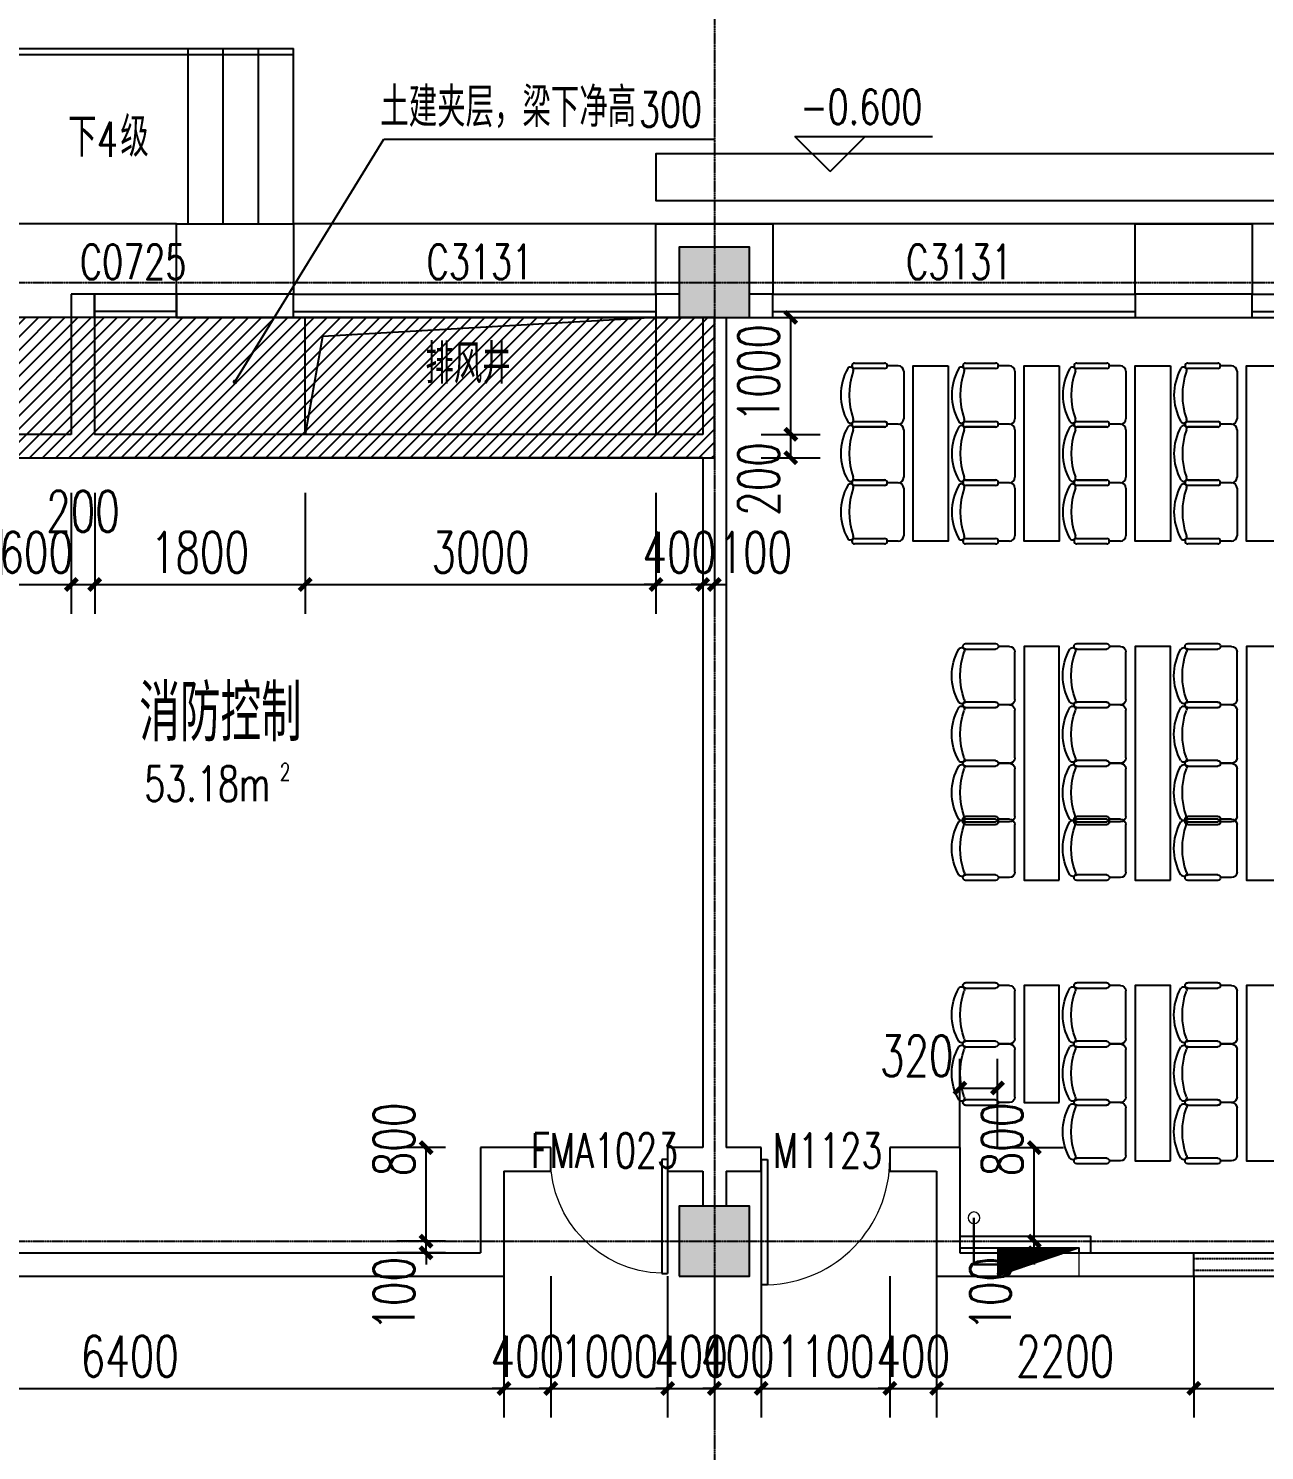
# Model space of a CAD drawing. Header units: millimetres. Extents: x 0 to 118900, y 0 to 84100.
# Drawn here: x 56031 to 66603, y 65599 to 77762 of the extents above; entities that cross this region are included whole.
import ezdxf

# ---------------------------------------------------------------- set-up
doc = ezdxf.new("R2010")
doc.units = ezdxf.units.MM
for name, pattern in [('DASH', [0.35, 0.25, -0.1]), ('DASHED2', [0.375, 0.25, -0.125]), ('DOTE', [2.42, 2, -0.2, 0.02, -0.2])]:
    doc.linetypes.add(name, pattern=pattern)
for name, color, linetype in [('COLUMN', 2, 'Continuous'), ('DIM_ELEV', 3, 'Continuous'), ('DIM_LEAD', 3, 'Continuous'), ('DIM_SYMB', 3, 'Continuous'), ('DOOR', 4, 'Continuous'), ('DOTE', 1, 'DOTE'), ('EVTR', 6, 'Continuous'), ('FACADE OUTER SKIN', 6, 'Continuous'), ('FUR', 36, 'Continuous'), ('PUB_DIM', 3, 'Continuous'), ('PUB_HATCH', 8, 'Continuous'), ('PUB_TEXT', 7, 'Continuous'), ('SEE', 5, 'Continuous'), ('SPACE', 7, 'Continuous'), ('STAIR', 201, 'Continuous'), ('STRUCTURE-BEAM', 143, 'Continuous'), ('WALL', 2, 'Continuous'), ('WINDOW', 4, 'Continuous'), ('WINDOW_TEXT', 7, 'Continuous'), ('排水', 7, 'Continuous')]:
    doc.layers.add(name, color=color, linetype=linetype)
for name, color, linetype, lineweight in [('S-XIAO', 30, 'Continuous', 15), ('S-XP', 1, 'Continuous', 30), ('S-XP-lg', 30, 'Continuous', 15)]:
    doc.layers.add(name, color=color, linetype=linetype, lineweight=lineweight)
doc.styles.add('_TCH_DIM', font='SIMPLEX', dxfattribs={"bigfont": 'GBCBIG'})
doc.styles.add('_TCH_SPACE', font='SIMPLEX', dxfattribs={"height": 5, "bigfont": 'GBCBIG'})
doc.styles.add('_TCH_WINDOW', font='SIMPLEX', dxfattribs={"height": 3.5, "bigfont": 'GBCBIG'})
doc.styles.add('DIM_FONT', font='SIMPLEX', dxfattribs={"width": 0.7, "bigfont": 'GBCBIG'})
doc.styles.add('仿宋单线', font='tjromans.shx', dxfattribs={"width": 0.65, "bigfont": 'tjhztxt.shx'})
doc.dimstyles.new('_TCH_ARCH&&100', dxfattribs={"dimtxt": 350, "dimasz": 100, "dimexe": 250, "dimexo": 300, "dimgap": 100, "dimtad": 1, "dimdec": 0, "dimzin": 0, "dimdsep": 46, "dimtxsty": 'DIM_FONT', "dimblk": 'ARCHTICK', "dimcen": 0.09, "dimclrt": 7, "dimazin": 2, "dimtfac": 1, "dimtdec": 0, "dimtix": 1, "dimtmove": 2, "dimatfit": 3, "dimldrblk": 'ARCHTICK', "dimfxl": 1, "dimtolj": 1, "dimtzin": 0, "dimarcsym": 0})

# ---------------------------------------------------------------- blocks, each defined once
blk = doc.blocks.new('WD-HIGH')
at = {"layer": 'WINDOW'}
for p, q in [((1050564, 1525426), (1050564, 1525626)), ((1054164, 1525426), (1054164, 1525626))]:
    blk.add_line(p, q, dxfattribs=at)
at = {"layer": 'WINDOW', "linetype": 'DASH', "extrusion": (0, 0, -1)}
for p, q in [((1054164, 1525576), (1050564, 1525576)), ((1054164, 1525476), (1050564, 1525476))]:
    blk.add_line(p, q, dxfattribs=at)
at = {"layer": 'WINDOW_TEXT', "style": '仿宋单线', "width": 0.65}
blk.add_text('GC3610', height=300, dxfattribs=at).set_placement((1051788, 1525799))
blk = doc.blocks.new('XHS')
at = {"layer": 'S-XIAO', "linetype": 'Continuous'}
h = blk.add_hatch(dxfattribs=at)
h.set_pattern_fill('ANSI31', color=256, scale=10, style=0)
h.set_pattern_definition([(45.00000133, (30729.9762, 392116.5537), (-0.883883497, 0.883883456), [])])
h.paths.add_polyline_path([(-900, -160), (-200, -160), (-200, -400)])
blk.add_lwpolyline([(-900, -160), (-200, -160), (-200, -400), (-900, -400)], close=True, dxfattribs=at)
at = {"layer": 'S-XP'}
for p, q in [((0, 100), (0, -300)), ((0, -300), (-200, -300))]:
    blk.add_line(p, q, dxfattribs=at)
at = {"layer": 'S-XP-lg'}
blk.add_circle((0, 100), 50, dxfattribs=at)
blk = doc.blocks.new('AXIS-NET-07')
at = {"layer": 'DOTE'}
for p, q in [((768944, 1612362.8), (768944, 1540152.8)), ((716444, 1609852.8), (796044, 1609852.8)), ((716444, 1601652.8), (796044, 1601652.8))]:
    blk.add_line(p, q, dxfattribs=at)
blk = doc.blocks.new('A$C2A1F14C1')
for p, q in [((39, 209), (117, 209)), ((137, 228), (351, 228)), ((0, -170), (0, 170)), ((351, 189), (137, 189)), ((137, -189), (351, -189)), ((39, -209), (117, -209)), ((351, -228), (137, -228))]:
    blk.add_line(p, q)
for centre, radius, start, end in [((39, 170), 39, 90, 180), ((137, 209), 19.5, 90, 270), ((351, 209), 19.5, 270, 90), ((381, 178), 21.9, 31.8908, 201.2393), ((-116, 0), 506, 340.4246, 19.5754), ((68, 0), 382, 330.2912, 29.7088), ((39, -170), 39, 180, 270), ((137, -209), 19.5, 90, 270), ((351, -209), 19.5, 270, 90), ((381, -178), 21.9, 158.7607, 328.1092)]:
    blk.add_arc(centre, radius, start, end)
blk = doc.blocks.new('80 SEATS')
at = {"layer": 'FUR'}
for points in [[(1068065, 1663756), (1068065, 1662256), (1067765, 1662256), (1067765, 1663756), (1068065, 1663756)], [(1069015, 1663756), (1069015, 1662256), (1068715, 1662256), (1068715, 1663756), (1069015, 1663756)], [(1069965, 1663756), (1069965, 1662256), (1069665, 1662256), (1069665, 1663756), (1069965, 1663756)], [(1070915, 1663756), (1070915, 1662256), (1070615, 1662256), (1070615, 1663756), (1070915, 1663756)], [(1071865, 1663756), (1071865, 1662256), (1071565, 1662256), (1071565, 1663756), (1071865, 1663756)], [(1072815, 1663756), (1072815, 1662256), (1072515, 1662256), (1072515, 1663756), (1072815, 1663756)], [(1073765, 1663756), (1073765, 1662256), (1073465, 1662256), (1073465, 1663756), (1073765, 1663756)], [(1074715, 1663756), (1074715, 1662256), (1074415, 1662256), (1074415, 1663756), (1074715, 1663756)], [(1075665, 1663756), (1075665, 1662256), (1075365, 1662256), (1075365, 1663756), (1075665, 1663756)], [(1069015, 1659356), (1069015, 1661356), (1068715, 1661356), (1068715, 1659356), (1069015, 1659356)], [(1069965, 1659356), (1069965, 1661356), (1069665, 1661356), (1069665, 1659356), (1069965, 1659356)], [(1070915, 1659356), (1070915, 1661356), (1070615, 1661356), (1070615, 1659356), (1070915, 1659356)], [(1071865, 1659356), (1071865, 1661356), (1071565, 1661356), (1071565, 1659356), (1071865, 1659356)], [(1072815, 1659356), (1072815, 1661356), (1072515, 1661356), (1072515, 1659356), (1072815, 1659356)], [(1073765, 1659356), (1073765, 1661356), (1073465, 1661356), (1073465, 1659356), (1073765, 1659356)], [(1074715, 1659356), (1074715, 1661356), (1074415, 1661356), (1074415, 1659356), (1074715, 1659356)], [(1075665, 1659356), (1075665, 1661356), (1075365, 1661356), (1075365, 1659356), (1075665, 1659356)], [(1077565, 1659332), (1077565, 1661379), (1076965, 1661379), (1076965, 1659332), (1077565, 1659332)], [(1069015, 1657456), (1069015, 1658456), (1068715, 1658456), (1068715, 1657456), (1069015, 1657456)], [(1069965, 1656956), (1069965, 1658456), (1069665, 1658456), (1069665, 1656956), (1069965, 1656956)], [(1070915, 1656956), (1070915, 1658456), (1070615, 1658456), (1070615, 1656956), (1070915, 1656956)], [(1071865, 1656956), (1071865, 1658456), (1071565, 1658456), (1071565, 1656956), (1071865, 1656956)], [(1072815, 1656956), (1072815, 1658456), (1072515, 1658456), (1072515, 1656956), (1072815, 1656956)], [(1073765, 1656956), (1073765, 1658456), (1073465, 1658456), (1073465, 1656956), (1073765, 1656956)], [(1074715, 1656956), (1074715, 1658456), (1074415, 1658456), (1074415, 1656956), (1074715, 1656956)], [(1075665, 1656956), (1075665, 1658456), (1075365, 1658456), (1075365, 1656956), (1075665, 1656956)]]:
    blk.add_lwpolyline(points, dxfattribs=at)
for points in [[(1077465, 1662794), (1078465, 1662794), (1078465, 1657917), (1077465, 1657917), (1076965, 1658417), (1076965, 1662294)], [(1078365, 1658356), (1078365, 1662356), (1078465, 1662356), (1078465, 1658356)]]:
    blk.add_lwpolyline(points, close=True, dxfattribs=at)
at = {"layer": 'SEE', "linetype": 'DASH'}
for p, q in [((1078465, 1658356), (1075117, 1664156)), ((1078465, 1662356), (1074976, 1656256))]:
    blk.add_line(p, q, dxfattribs=at)
at = {"layer": 'SEE'}
blk.add_lwpolyline([(1074765, 1658856), (1074765, 1658706), (1074365, 1658706), (1074365, 1659006), (1074765, 1659006), (1074765, 1658856), (1078365, 1659871), (1078365, 1657840)], close=True, dxfattribs=at)
at = {"layer": 'FUR', "extrusion": (0, 0, -1), "xscale": -1.198432564735413, "yscale": 1.198432445181377, "zscale": -1.198432564735413, "rotation": 180}
for p in [(-1067685, 1663506), (-1068635, 1663506), (-1069585, 1663506), (-1070535, 1663506), (-1071485, 1663506), (-1072435, 1663506), (-1073385, 1663506), (-1074335, 1663506), (-1075285, 1663506), (-1067685, 1663006), (-1068635, 1663006), (-1069585, 1663006), (-1070535, 1663006), (-1071485, 1663006), (-1072435, 1663006), (-1073385, 1663006), (-1074335, 1663006), (-1075285, 1663006), (-1067685, 1662506), (-1068635, 1662506), (-1069585, 1662506), (-1070535, 1662506), (-1071485, 1662506), (-1072435, 1662506), (-1073385, 1662506), (-1074335, 1662506), (-1075285, 1662506)]:
    blk.add_blockref('A$C2A1F14C1', p, dxfattribs=at)
at = {"layer": 'FUR', "xscale": -1.198432564735413, "yscale": 1.198432445181377, "zscale": 1.198432564735413}
for p in [(1068635, 1661106), (1069585, 1661106), (1070535, 1661106), (1071485, 1661106), (1072435, 1661106), (1073385, 1661106), (1074335, 1661106), (1075285, 1661106), (1068635, 1660606), (1069585, 1660606), (1070535, 1660606), (1071485, 1660606), (1072435, 1660606), (1073385, 1660606), (1074335, 1660606), (1075285, 1660606), (1068635, 1660106), (1069585, 1660106), (1070535, 1660106), (1071485, 1660106), (1072435, 1660106), (1073385, 1660106), (1074335, 1660106), (1075285, 1660106), (1068635, 1659629), (1069585, 1659629), (1070535, 1659629), (1071485, 1659629), (1072435, 1659629), (1073385, 1659629), (1074335, 1659629), (1075285, 1659629), (1068635, 1658206), (1069585, 1658206), (1070535, 1658206), (1071485, 1658206), (1072435, 1658206), (1073385, 1658206), (1074335, 1658206), (1075285, 1658206), (1068635, 1657706), (1069585, 1657706), (1070535, 1657706), (1071485, 1657706), (1072435, 1657706), (1073385, 1657706), (1074335, 1657706), (1075285, 1657706), (1069585, 1657206), (1070535, 1657206), (1071485, 1657206), (1072435, 1657206), (1073385, 1657206), (1074335, 1657206), (1075285, 1657206)]:
    blk.add_blockref('A$C2A1F14C1', p, dxfattribs=at)
blk = doc.blocks.new('$WINLIB2D$00000004')
at = {"color": 0}
for points in [[(-0.5, 0.5), (-0.5, -0.5)], [(-0.5, 0.5), (0.5, 0.5)], [(0.5, -0.5), (0.5, 0.5)], [(-0.5, 0.2406), (0.5, 0.2406)], [(-0.5, -0.5), (0.5, -0.5)]]:
    blk.add_lwpolyline(points, dxfattribs=at)
blk = doc.blocks.new('_FZH')
blk.add_lwpolyline([(-0.5, -0.5), (0.5, -0.5), (0.5, 0.5), (-0.5, 0.5)], close=True)
at = {"layer": 'PUB_HATCH'}
blk.add_solid([(-0.5, -0.5), (0.5, -0.5), (-0.5, 0.5), (0.5, 0.5)], dxfattribs=at)
blk = doc.blocks.new('$DorLib2D$00000001')
for p, q in [((0.45, 0.975), (0.5, 0.975)), ((0.45, 0), (0.45, 0.975)), ((0.5, 0), (0.5, 0.975)), ((0.5, 0), (0.45, 0))]:
    blk.add_line(p, q)
at = {"lineweight": 13}
blk.add_arc((0.475, 0), 0.975, 91.4693, 180, dxfattribs=at)
blk = doc.blocks.new('_ArchTick')
at = {"color": 0, "linetype": 'ByBlock', "const_width": 0.4}
blk.add_lwpolyline([(-0.5, -0.5), (0.5, 0.5)], dxfattribs=at)
blk = doc.blocks.new('*D520')
at = {"layer": 'Defpoints', "color": 0, "transparency": 16777216}
for p in [(64318, 68700), (63998, 67890), (64318, 67890)]:
    blk.add_point(p, dxfattribs=at)
at = {"layer": 'PUB_DIM', "color": 0, "lineweight": -2, "transparency": 16777216}
for p, q in [((63998, 68190), (63998, 68950)), ((64318, 68190), (64318, 68950)), ((63998, 68700), (64318, 68700))]:
    blk.add_line(p, q, dxfattribs=at)
at = {"layer": 'PUB_DIM', "color": 0, "lineweight": -2, "transparency": 16777216, "xscale": 100, "yscale": 100, "zscale": 100, "rotation": 180}
blk.add_blockref('_ArchTick', (63998, 68700), dxfattribs=at)
at = {"layer": 'PUB_DIM', "color": 0, "lineweight": -2, "transparency": 16777216, "xscale": 100, "yscale": 100, "zscale": 100}
blk.add_blockref('_ArchTick', (64318, 68700), dxfattribs=at)
at = {"layer": 'PUB_DIM', "color": 7, "transparency": 16777216, "insert": (63628, 68975), "char_height": 350, "attachment_point": 5, "style": 'DIM_FONT'}
blk.add_mtext('\\A1;320', dxfattribs=at)
blk = doc.blocks.new('*D528')
at = {"layer": 'Defpoints', "color": 0, "transparency": 16777216}
for p in [(61998, 74290), (62551, 74290), (61998, 74090)]:
    blk.add_point(p, dxfattribs=at)
at = {"layer": 'PUB_DIM', "color": 0, "lineweight": -2, "transparency": 16777216}
for p, q in [((62298, 74290), (62801, 74290)), ((62551, 74090), (62551, 74290)), ((62298, 74090), (62801, 74090))]:
    blk.add_line(p, q, dxfattribs=at)
at = {"layer": 'PUB_DIM', "color": 0, "lineweight": -2, "transparency": 16777216, "xscale": 100, "yscale": 100, "zscale": 100}
for p, rotation in [((62551, 74290), 90), ((62551, 74090), 270)]:
    blk.add_blockref('_ArchTick', p, dxfattribs=dict(at, rotation=rotation))
at = {"layer": 'PUB_DIM', "color": 7, "transparency": 16777216, "insert": (62276, 73908), "char_height": 350, "attachment_point": 5, "rotation": 90, "style": 'DIM_FONT'}
blk.add_mtext('\\A1;200', dxfattribs=at)
blk = doc.blocks.new('*D529')
at = {"layer": 'Defpoints', "color": 0, "transparency": 16777216}
for p in [(61998, 75290), (62551, 75290), (61998, 74290)]:
    blk.add_point(p, dxfattribs=at)
at = {"layer": 'PUB_DIM', "color": 0, "lineweight": -2, "transparency": 16777216}
for p, q in [((62298, 75290), (62801, 75290)), ((62551, 74290), (62551, 75290)), ((62298, 74290), (62801, 74290))]:
    blk.add_line(p, q, dxfattribs=at)
at = {"layer": 'PUB_DIM', "color": 0, "lineweight": -2, "transparency": 16777216, "xscale": 100, "yscale": 100, "zscale": 100}
for p, rotation in [((62551, 75290), 90), ((62551, 74290), 270)]:
    blk.add_blockref('_ArchTick', p, dxfattribs=dict(at, rotation=rotation))
at = {"layer": 'PUB_DIM', "color": 7, "transparency": 16777216, "insert": (62276, 74813), "char_height": 350, "attachment_point": 5, "rotation": 90, "style": 'DIM_FONT'}
blk.add_mtext('\\A1;1000', dxfattribs=at)
blk = doc.blocks.new('*D533')
at = {"layer": 'Defpoints', "color": 0, "transparency": 16777216}
for p in [(55798, 74090), (56398, 74090), (56398, 73006)]:
    blk.add_point(p, dxfattribs=at)
at = {"layer": 'PUB_DIM', "color": 0, "lineweight": -2, "transparency": 16777216}
for p, q in [((55798, 73790), (55798, 72756)), ((56398, 73790), (56398, 72756)), ((55798, 73006), (55698, 73006)), ((55798, 73006), (56398, 73006)), ((56398, 73006), (56498, 73006))]:
    blk.add_line(p, q, dxfattribs=at)
at = {"layer": 'PUB_DIM', "color": 0, "lineweight": -2, "transparency": 16777216, "xscale": 100, "yscale": 100, "zscale": 100}
blk.add_blockref('_ArchTick', (55798, 73006), dxfattribs=at)
at = {"layer": 'PUB_DIM', "color": 0, "lineweight": -2, "transparency": 16777216, "xscale": 100, "yscale": 100, "zscale": 100, "rotation": 180}
blk.add_blockref('_ArchTick', (56398, 73006), dxfattribs=at)
at = {"layer": 'PUB_DIM', "color": 7, "transparency": 16777216, "insert": (56098, 73281), "char_height": 350, "attachment_point": 5, "style": 'DIM_FONT'}
blk.add_mtext('\\A1;600', dxfattribs=at)
blk = doc.blocks.new('*D534')
at = {"layer": 'Defpoints', "color": 0, "transparency": 16777216}
for p in [(56398, 74090), (56598, 74090), (56598, 73006)]:
    blk.add_point(p, dxfattribs=at)
at = {"layer": 'PUB_DIM', "color": 0, "lineweight": -2, "transparency": 16777216}
for p, q in [((56398, 73790), (56398, 72756)), ((56598, 73790), (56598, 72756)), ((56398, 73006), (56598, 73006))]:
    blk.add_line(p, q, dxfattribs=at)
at = {"layer": 'PUB_DIM', "color": 0, "lineweight": -2, "transparency": 16777216, "xscale": 100, "yscale": 100, "zscale": 100, "rotation": 180}
blk.add_blockref('_ArchTick', (56398, 73006), dxfattribs=at)
at = {"layer": 'PUB_DIM', "color": 0, "lineweight": -2, "transparency": 16777216, "xscale": 100, "yscale": 100, "zscale": 100}
blk.add_blockref('_ArchTick', (56598, 73006), dxfattribs=at)
at = {"layer": 'PUB_DIM', "color": 7, "transparency": 16777216, "insert": (56498, 73631), "char_height": 350, "attachment_point": 5, "style": 'DIM_FONT'}
blk.add_mtext('\\A1;200', dxfattribs=at)
blk = doc.blocks.new('*D535')
at = {"layer": 'Defpoints', "color": 0, "transparency": 16777216}
for p in [(56598, 74090), (58398, 74090), (58398, 73006)]:
    blk.add_point(p, dxfattribs=at)
at = {"layer": 'PUB_DIM', "color": 0, "lineweight": -2, "transparency": 16777216}
for p, q in [((56598, 73790), (56598, 72756)), ((58398, 73790), (58398, 72756)), ((56598, 73006), (58398, 73006))]:
    blk.add_line(p, q, dxfattribs=at)
at = {"layer": 'PUB_DIM', "color": 0, "lineweight": -2, "transparency": 16777216, "xscale": 100, "yscale": 100, "zscale": 100, "rotation": 180}
blk.add_blockref('_ArchTick', (56598, 73006), dxfattribs=at)
at = {"layer": 'PUB_DIM', "color": 0, "lineweight": -2, "transparency": 16777216, "xscale": 100, "yscale": 100, "zscale": 100}
blk.add_blockref('_ArchTick', (58398, 73006), dxfattribs=at)
at = {"layer": 'PUB_DIM', "color": 7, "transparency": 16777216, "insert": (57498, 73281), "char_height": 350, "attachment_point": 5, "style": 'DIM_FONT'}
blk.add_mtext('\\A1;1800', dxfattribs=at)
blk = doc.blocks.new('*D536')
at = {"layer": 'Defpoints', "color": 0, "transparency": 16777216}
for p in [(58398, 74090), (61398, 74090), (61398, 73006)]:
    blk.add_point(p, dxfattribs=at)
at = {"layer": 'PUB_DIM', "color": 0, "lineweight": -2, "transparency": 16777216}
for p, q in [((58398, 73790), (58398, 72756)), ((61398, 73790), (61398, 72756)), ((58398, 73006), (61398, 73006))]:
    blk.add_line(p, q, dxfattribs=at)
at = {"layer": 'PUB_DIM', "color": 0, "lineweight": -2, "transparency": 16777216, "xscale": 100, "yscale": 100, "zscale": 100, "rotation": 180}
blk.add_blockref('_ArchTick', (58398, 73006), dxfattribs=at)
at = {"layer": 'PUB_DIM', "color": 0, "lineweight": -2, "transparency": 16777216, "xscale": 100, "yscale": 100, "zscale": 100}
blk.add_blockref('_ArchTick', (61398, 73006), dxfattribs=at)
at = {"layer": 'PUB_DIM', "color": 7, "transparency": 16777216, "insert": (59898, 73281), "char_height": 350, "attachment_point": 5, "style": 'DIM_FONT'}
blk.add_mtext('\\A1;3000', dxfattribs=at)
blk = doc.blocks.new('*D537')
at = {"layer": 'Defpoints', "color": 0, "transparency": 16777216}
for p in [(61398, 74090), (61798, 74090), (61798, 73006)]:
    blk.add_point(p, dxfattribs=at)
at = {"layer": 'PUB_DIM', "color": 0, "lineweight": -2, "transparency": 16777216}
for p, q in [((61398, 73790), (61398, 72756)), ((61798, 73790), (61798, 72756)), ((61398, 73006), (61298, 73006)), ((61398, 73006), (61798, 73006)), ((61798, 73006), (61898, 73006))]:
    blk.add_line(p, q, dxfattribs=at)
at = {"layer": 'PUB_DIM', "color": 0, "lineweight": -2, "transparency": 16777216, "xscale": 100, "yscale": 100, "zscale": 100}
blk.add_blockref('_ArchTick', (61398, 73006), dxfattribs=at)
at = {"layer": 'PUB_DIM', "color": 0, "lineweight": -2, "transparency": 16777216, "xscale": 100, "yscale": 100, "zscale": 100, "rotation": 180}
blk.add_blockref('_ArchTick', (61798, 73006), dxfattribs=at)
at = {"layer": 'PUB_DIM', "color": 7, "transparency": 16777216, "insert": (61598, 73281), "char_height": 350, "attachment_point": 5, "style": 'DIM_FONT'}
blk.add_mtext('\\A1;400', dxfattribs=at)
blk = doc.blocks.new('*D538')
at = {"layer": 'Defpoints', "color": 0, "transparency": 16777216}
for p in [(61798, 74090), (61898, 74090), (61898, 73006)]:
    blk.add_point(p, dxfattribs=at)
at = {"layer": 'PUB_DIM', "color": 0, "lineweight": -2, "transparency": 16777216}
for p, q in [((61798, 73790), (61798, 72756)), ((61898, 73790), (61898, 72756)), ((61798, 73006), (61698, 73006)), ((61798, 73006), (61898, 73006)), ((61898, 73006), (61998, 73006))]:
    blk.add_line(p, q, dxfattribs=at)
at = {"layer": 'PUB_DIM', "color": 0, "lineweight": -2, "transparency": 16777216, "xscale": 100, "yscale": 100, "zscale": 100}
blk.add_blockref('_ArchTick', (61798, 73006), dxfattribs=at)
at = {"layer": 'PUB_DIM', "color": 0, "lineweight": -2, "transparency": 16777216, "xscale": 100, "yscale": 100, "zscale": 100, "rotation": 180}
blk.add_blockref('_ArchTick', (61898, 73006), dxfattribs=at)
at = {"layer": 'PUB_DIM', "color": 7, "transparency": 16777216, "insert": (62248, 73281), "char_height": 350, "attachment_point": 5, "style": 'DIM_FONT'}
blk.add_mtext('\\A1;100', dxfattribs=at)
blk = doc.blocks.new('*D145')
at = {"layer": 'Defpoints', "color": 0, "transparency": 16777216}
for p in [(59432, 68190), (59898, 68190), (59898, 67390)]:
    blk.add_point(p, dxfattribs=at)
at = {"layer": 'PUB_DIM', "color": 0, "lineweight": -2, "transparency": 16777216}
for p, q in [((59598, 68190), (59182, 68190)), ((59432, 67390), (59432, 68190)), ((59598, 67390), (59182, 67390))]:
    blk.add_line(p, q, dxfattribs=at)
at = {"layer": 'PUB_DIM', "color": 0, "lineweight": -2, "transparency": 16777216, "xscale": 100, "yscale": 100, "zscale": 100}
for p, rotation in [((59432, 68190), 90), ((59432, 67390), 270)]:
    blk.add_blockref('_ArchTick', p, dxfattribs=dict(at, rotation=rotation))
at = {"layer": 'PUB_DIM', "color": 7, "transparency": 16777216, "insert": (59157, 68260), "char_height": 350, "attachment_point": 5, "rotation": 90, "style": 'DIM_FONT'}
blk.add_mtext('\\A1;800', dxfattribs=at)
blk = doc.blocks.new('*D146')
at = {"layer": 'Defpoints', "color": 0, "transparency": 16777216}
for p in [(59432, 67390), (59898, 67390), (59898, 67290)]:
    blk.add_point(p, dxfattribs=at)
at = {"layer": 'PUB_DIM', "color": 0, "lineweight": -2, "transparency": 16777216}
for p, q in [((59598, 67390), (59182, 67390)), ((59432, 67390), (59432, 67490)), ((59432, 67290), (59432, 67390)), ((59598, 67290), (59182, 67290)), ((59432, 67290), (59432, 67190))]:
    blk.add_line(p, q, dxfattribs=at)
at = {"layer": 'PUB_DIM', "color": 0, "lineweight": -2, "transparency": 16777216, "xscale": 100, "yscale": 100, "zscale": 100}
for p, rotation in [((59432, 67390), 270), ((59432, 67290), 90)]:
    blk.add_blockref('_ArchTick', p, dxfattribs=dict(at, rotation=rotation))
at = {"layer": 'PUB_DIM', "color": 7, "transparency": 16777216, "insert": (59157, 66940), "char_height": 350, "attachment_point": 5, "rotation": 90, "style": 'DIM_FONT'}
blk.add_mtext('\\A1;100', dxfattribs=at)
blk = doc.blocks.new('*D147')
at = {"layer": 'Defpoints', "color": 0, "transparency": 16777216}
for p in [(63998, 68190), (64634, 68190), (63998, 67390)]:
    blk.add_point(p, dxfattribs=at)
at = {"layer": 'PUB_DIM', "color": 0, "lineweight": -2, "transparency": 16777216}
for p, q in [((64298, 68190), (64884, 68190)), ((64634, 67390), (64634, 68190)), ((64298, 67390), (64884, 67390))]:
    blk.add_line(p, q, dxfattribs=at)
at = {"layer": 'PUB_DIM', "color": 0, "lineweight": -2, "transparency": 16777216, "xscale": 100, "yscale": 100, "zscale": 100}
for p, rotation in [((64634, 68190), 90), ((64634, 67390), 270)]:
    blk.add_blockref('_ArchTick', p, dxfattribs=dict(at, rotation=rotation))
at = {"layer": 'PUB_DIM', "color": 7, "transparency": 16777216, "insert": (64359, 68260), "char_height": 350, "attachment_point": 5, "rotation": 90, "style": 'DIM_FONT'}
blk.add_mtext('\\A1;800', dxfattribs=at)
blk = doc.blocks.new('*D148')
at = {"layer": 'Defpoints', "color": 0, "transparency": 16777216}
for p in [(63998, 67390), (64634, 67390), (63998, 67290)]:
    blk.add_point(p, dxfattribs=at)
at = {"layer": 'PUB_DIM', "color": 0, "lineweight": -2, "transparency": 16777216}
for p, q in [((64298, 67390), (64884, 67390)), ((64634, 67390), (64634, 67490)), ((64634, 67290), (64634, 67390)), ((64298, 67290), (64884, 67290)), ((64634, 67290), (64634, 67190))]:
    blk.add_line(p, q, dxfattribs=at)
at = {"layer": 'PUB_DIM', "color": 0, "lineweight": -2, "transparency": 16777216, "xscale": 100, "yscale": 100, "zscale": 100}
for p, rotation in [((64634, 67390), 270), ((64634, 67290), 90)]:
    blk.add_blockref('_ArchTick', p, dxfattribs=dict(at, rotation=rotation))
at = {"layer": 'PUB_DIM', "color": 7, "transparency": 16777216, "insert": (64259, 66940), "char_height": 350, "attachment_point": 5, "rotation": 90, "style": 'DIM_FONT'}
blk.add_mtext('\\A1;100', dxfattribs=at)
blk = doc.blocks.new('*D667')
at = {"layer": 'Defpoints', "color": 0, "transparency": 16777216}
for p in [(53698, 67390), (60098, 67390), (60098, 66131)]:
    blk.add_point(p, dxfattribs=at)
at = {"layer": 'PUB_DIM', "color": 0, "lineweight": -2, "transparency": 16777216}
for p, q in [((53698, 67090), (53698, 65881)), ((60098, 67090), (60098, 65881)), ((53698, 66131), (60098, 66131))]:
    blk.add_line(p, q, dxfattribs=at)
at = {"layer": 'PUB_DIM', "color": 0, "lineweight": -2, "transparency": 16777216, "xscale": 100, "yscale": 100, "zscale": 100, "rotation": 180}
blk.add_blockref('_ArchTick', (53698, 66131), dxfattribs=at)
at = {"layer": 'PUB_DIM', "color": 0, "lineweight": -2, "transparency": 16777216, "xscale": 100, "yscale": 100, "zscale": 100}
blk.add_blockref('_ArchTick', (60098, 66131), dxfattribs=at)
at = {"layer": 'PUB_DIM', "color": 7, "transparency": 16777216, "insert": (56898, 66406), "char_height": 350, "attachment_point": 5, "style": 'DIM_FONT'}
blk.add_mtext('\\A1;6400', dxfattribs=at)
blk = doc.blocks.new('*D668')
at = {"layer": 'Defpoints', "color": 0, "transparency": 16777216}
for p in [(60098, 67390), (60498, 67390), (60498, 66131)]:
    blk.add_point(p, dxfattribs=at)
at = {"layer": 'PUB_DIM', "color": 0, "lineweight": -2, "transparency": 16777216}
for p, q in [((60098, 67090), (60098, 65881)), ((60498, 67090), (60498, 65881)), ((60098, 66131), (59998, 66131)), ((60098, 66131), (60498, 66131)), ((60498, 66131), (60598, 66131))]:
    blk.add_line(p, q, dxfattribs=at)
at = {"layer": 'PUB_DIM', "color": 0, "lineweight": -2, "transparency": 16777216, "xscale": 100, "yscale": 100, "zscale": 100}
blk.add_blockref('_ArchTick', (60098, 66131), dxfattribs=at)
at = {"layer": 'PUB_DIM', "color": 0, "lineweight": -2, "transparency": 16777216, "xscale": 100, "yscale": 100, "zscale": 100, "rotation": 180}
blk.add_blockref('_ArchTick', (60498, 66131), dxfattribs=at)
at = {"layer": 'PUB_DIM', "color": 7, "transparency": 16777216, "insert": (60298, 66406), "char_height": 350, "attachment_point": 5, "style": 'DIM_FONT'}
blk.add_mtext('\\A1;400', dxfattribs=at)
blk = doc.blocks.new('*D669')
at = {"layer": 'Defpoints', "color": 0, "transparency": 16777216}
for p in [(60498, 67390), (61498, 67390), (61498, 66131)]:
    blk.add_point(p, dxfattribs=at)
at = {"layer": 'PUB_DIM', "color": 0, "lineweight": -2, "transparency": 16777216}
for p, q in [((60498, 67090), (60498, 65881)), ((61498, 67090), (61498, 65881)), ((60498, 66131), (60398, 66131)), ((60498, 66131), (61498, 66131)), ((61498, 66131), (61598, 66131))]:
    blk.add_line(p, q, dxfattribs=at)
at = {"layer": 'PUB_DIM', "color": 0, "lineweight": -2, "transparency": 16777216, "xscale": 100, "yscale": 100, "zscale": 100}
blk.add_blockref('_ArchTick', (60498, 66131), dxfattribs=at)
at = {"layer": 'PUB_DIM', "color": 0, "lineweight": -2, "transparency": 16777216, "xscale": 100, "yscale": 100, "zscale": 100, "rotation": 180}
blk.add_blockref('_ArchTick', (61498, 66131), dxfattribs=at)
at = {"layer": 'PUB_DIM', "color": 7, "transparency": 16777216, "insert": (60998, 66406), "char_height": 350, "attachment_point": 5, "style": 'DIM_FONT'}
blk.add_mtext('\\A1;1000', dxfattribs=at)
blk = doc.blocks.new('*D670')
at = {"layer": 'Defpoints', "color": 0, "transparency": 16777216}
for p in [(61498, 67390), (61898, 67390), (61898, 66131)]:
    blk.add_point(p, dxfattribs=at)
at = {"layer": 'PUB_DIM', "color": 0, "lineweight": -2, "transparency": 16777216}
for p, q in [((61498, 67090), (61498, 65881)), ((61898, 67090), (61898, 65881)), ((61498, 66131), (61398, 66131)), ((61498, 66131), (61898, 66131)), ((61898, 66131), (61998, 66131))]:
    blk.add_line(p, q, dxfattribs=at)
at = {"layer": 'PUB_DIM', "color": 0, "lineweight": -2, "transparency": 16777216, "xscale": 100, "yscale": 100, "zscale": 100}
blk.add_blockref('_ArchTick', (61498, 66131), dxfattribs=at)
at = {"layer": 'PUB_DIM', "color": 0, "lineweight": -2, "transparency": 16777216, "xscale": 100, "yscale": 100, "zscale": 100, "rotation": 180}
blk.add_blockref('_ArchTick', (61898, 66131), dxfattribs=at)
at = {"layer": 'PUB_DIM', "color": 7, "transparency": 16777216, "insert": (61698, 66406), "char_height": 350, "attachment_point": 5, "style": 'DIM_FONT'}
blk.add_mtext('\\A1;400', dxfattribs=at)
blk = doc.blocks.new('*D671')
at = {"layer": 'Defpoints', "color": 0, "transparency": 16777216}
for p in [(61898, 67390), (62298, 67390), (62298, 66131)]:
    blk.add_point(p, dxfattribs=at)
at = {"layer": 'PUB_DIM', "color": 0, "lineweight": -2, "transparency": 16777216}
for p, q in [((61898, 67090), (61898, 65881)), ((62298, 67090), (62298, 65881)), ((61898, 66131), (61798, 66131)), ((61898, 66131), (62298, 66131)), ((62298, 66131), (62398, 66131))]:
    blk.add_line(p, q, dxfattribs=at)
at = {"layer": 'PUB_DIM', "color": 0, "lineweight": -2, "transparency": 16777216, "xscale": 100, "yscale": 100, "zscale": 100}
blk.add_blockref('_ArchTick', (61898, 66131), dxfattribs=at)
at = {"layer": 'PUB_DIM', "color": 0, "lineweight": -2, "transparency": 16777216, "xscale": 100, "yscale": 100, "zscale": 100, "rotation": 180}
blk.add_blockref('_ArchTick', (62298, 66131), dxfattribs=at)
at = {"layer": 'PUB_DIM', "color": 7, "transparency": 16777216, "insert": (62098, 66406), "char_height": 350, "attachment_point": 5, "style": 'DIM_FONT'}
blk.add_mtext('\\A1;400', dxfattribs=at)
blk = doc.blocks.new('*D672')
at = {"layer": 'Defpoints', "color": 0, "transparency": 16777216}
for p in [(62298, 67390), (63398, 67390), (63398, 66131)]:
    blk.add_point(p, dxfattribs=at)
at = {"layer": 'PUB_DIM', "color": 0, "lineweight": -2, "transparency": 16777216}
for p, q in [((62298, 67090), (62298, 65881)), ((63398, 67090), (63398, 65881)), ((62298, 66131), (63398, 66131))]:
    blk.add_line(p, q, dxfattribs=at)
at = {"layer": 'PUB_DIM', "color": 0, "lineweight": -2, "transparency": 16777216, "xscale": 100, "yscale": 100, "zscale": 100, "rotation": 180}
blk.add_blockref('_ArchTick', (62298, 66131), dxfattribs=at)
at = {"layer": 'PUB_DIM', "color": 0, "lineweight": -2, "transparency": 16777216, "xscale": 100, "yscale": 100, "zscale": 100}
blk.add_blockref('_ArchTick', (63398, 66131), dxfattribs=at)
at = {"layer": 'PUB_DIM', "color": 7, "transparency": 16777216, "insert": (62848, 66406), "char_height": 350, "attachment_point": 5, "style": 'DIM_FONT'}
blk.add_mtext('\\A1;1100', dxfattribs=at)
blk = doc.blocks.new('*D673')
at = {"layer": 'Defpoints', "color": 0, "transparency": 16777216}
for p in [(63398, 67390), (63798, 67390), (63798, 66131)]:
    blk.add_point(p, dxfattribs=at)
at = {"layer": 'PUB_DIM', "color": 0, "lineweight": -2, "transparency": 16777216}
for p, q in [((63398, 67090), (63398, 65881)), ((63798, 67090), (63798, 65881)), ((63398, 66131), (63298, 66131)), ((63398, 66131), (63798, 66131)), ((63798, 66131), (63898, 66131))]:
    blk.add_line(p, q, dxfattribs=at)
at = {"layer": 'PUB_DIM', "color": 0, "lineweight": -2, "transparency": 16777216, "xscale": 100, "yscale": 100, "zscale": 100}
blk.add_blockref('_ArchTick', (63398, 66131), dxfattribs=at)
at = {"layer": 'PUB_DIM', "color": 0, "lineweight": -2, "transparency": 16777216, "xscale": 100, "yscale": 100, "zscale": 100, "rotation": 180}
blk.add_blockref('_ArchTick', (63798, 66131), dxfattribs=at)
at = {"layer": 'PUB_DIM', "color": 7, "transparency": 16777216, "insert": (63598, 66406), "char_height": 350, "attachment_point": 5, "style": 'DIM_FONT'}
blk.add_mtext('\\A1;400', dxfattribs=at)
blk = doc.blocks.new('*D674')
at = {"layer": 'Defpoints', "color": 0, "transparency": 16777216}
for p in [(63798, 67390), (65998, 67390), (65998, 66131)]:
    blk.add_point(p, dxfattribs=at)
at = {"layer": 'PUB_DIM', "color": 0, "lineweight": -2, "transparency": 16777216}
for p, q in [((63798, 67090), (63798, 65881)), ((65998, 67090), (65998, 65881)), ((63798, 66131), (65998, 66131))]:
    blk.add_line(p, q, dxfattribs=at)
at = {"layer": 'PUB_DIM', "color": 0, "lineweight": -2, "transparency": 16777216, "xscale": 100, "yscale": 100, "zscale": 100, "rotation": 180}
blk.add_blockref('_ArchTick', (63798, 66131), dxfattribs=at)
at = {"layer": 'PUB_DIM', "color": 0, "lineweight": -2, "transparency": 16777216, "xscale": 100, "yscale": 100, "zscale": 100}
blk.add_blockref('_ArchTick', (65998, 66131), dxfattribs=at)
at = {"layer": 'PUB_DIM', "color": 7, "transparency": 16777216, "insert": (64898, 66406), "char_height": 350, "attachment_point": 5, "style": 'DIM_FONT'}
blk.add_mtext('\\A1;2200', dxfattribs=at)
blk = doc.blocks.new('*D675')
at = {"layer": 'Defpoints', "color": 0, "transparency": 16777216}
for p in [(65998, 67390), (69598, 67390), (69598, 66131)]:
    blk.add_point(p, dxfattribs=at)
at = {"layer": 'PUB_DIM', "color": 0, "lineweight": -2, "transparency": 16777216}
for p, q in [((65998, 67090), (65998, 65881)), ((69598, 67090), (69598, 65881)), ((65998, 66131), (69598, 66131))]:
    blk.add_line(p, q, dxfattribs=at)
at = {"layer": 'PUB_DIM', "color": 0, "lineweight": -2, "transparency": 16777216, "xscale": 100, "yscale": 100, "zscale": 100, "rotation": 180}
blk.add_blockref('_ArchTick', (65998, 66131), dxfattribs=at)
at = {"layer": 'PUB_DIM', "color": 0, "lineweight": -2, "transparency": 16777216, "xscale": 100, "yscale": 100, "zscale": 100}
blk.add_blockref('_ArchTick', (69598, 66131), dxfattribs=at)
at = {"layer": 'PUB_DIM', "color": 7, "transparency": 16777216, "insert": (67798, 66406), "char_height": 350, "attachment_point": 5, "style": 'DIM_FONT'}
blk.add_mtext('\\A1;3600', dxfattribs=at)

msp = doc.modelspace()

# ---------------------------------------------------------------- hatches: boundary and pattern name
at = {"layer": 'STRUCTURE-BEAM', "ltscale": 20}
h = msp.add_hatch(dxfattribs=at)
h.set_pattern_fill('ANSI31', color=256, scale=50, style=0)
h.set_pattern_definition([(45, (-707046.45, -1534262.94), (-56.1266008, 56.1266008), [])])
h.paths.add_polyline_path([(61897.6, 75289.9), (53697.6, 75289.9), (53697.6, 74089.9), (61897.6, 74089.9)])

# ---------------------------------------------------------------- linework, layer by layer
at = {"layer": 'DIM_ELEV'}
for p, q in [((62886.6, 76537.8), (62586.6, 76837.8)), ((62586.6, 76837.8), (63761.8, 76837.8)), ((62886.6, 76537.8), (63186.6, 76837.8))]:
    msp.add_line(p, q, dxfattribs=at)
at = {"layer": 'DIM_LEAD'}
for p, q in [((57797.6, 74739.2), (59070.9, 76814.3)), ((59070.9, 76814.3), (61897.6, 76814.3))]:
    msp.add_line(p, q, dxfattribs=at)
at = {"layer": 'DIM_LEAD', "const_width": 20}
msp.add_lwpolyline([(57792.3, 74730.7, 1), (57802.8, 74747.7, 1)], format="xyb", close=True, dxfattribs=at)
at = {"layer": 'DIM_SYMB'}
msp.add_lwpolyline([(57103.2, 76839.9, 0, 0, 0), (57997.6, 76839.9, 80, 0, 0), (58297.6, 76839.9, 0, 0, 0)], format="xyseb", dxfattribs=at)
at = {"layer": 'EVTR', "ltscale": 20}
msp.add_lwpolyline([(58397.6, 75289.9), (61397.6, 75289.9), (61397.6, 74289.9), (58397.6, 74289.9)], close=True, dxfattribs=at)
msp.add_lwpolyline([(61397.6, 75289.9), (58545.1, 75127.9), (58397.6, 74289.9)], dxfattribs=at)
at = {"layer": 'FACADE OUTER SKIN', "ltscale": 20}
for points in [[(57297.6, 75489.9), (57297.6, 76089.9), (58297.6, 76089.9), (58297.6, 75489.9)], [(61397.6, 75489.9), (61397.6, 76089.9), (62397.6, 76089.9), (62397.6, 75489.9)], [(65497.6, 75489.9), (65497.6, 76089.9), (66497.6, 76089.9), (66497.6, 75489.9)]]:
    msp.add_lwpolyline(points, dxfattribs=at)
at = {"layer": 'SEE', "ltscale": 20}
msp.add_lwpolyline([(77797.6, 76089.9), (58297.6, 76089.9)], dxfattribs=at)
at = {"layer": 'STAIR'}
for points in [[(53197.6, 76089.9), (53197.6, 77589.9), (58297.6, 77589.9)], [(53247.6, 76089.9), (53247.6, 77539.9), (58297.6, 77539.9)], [(57397.6, 76089.9), (57397.6, 77589.9)], [(57697.6, 76089.9), (57697.6, 77589.9)], [(57997.6, 76089.9), (57997.6, 77589.9)], [(58297.6, 76089.9), (58297.6, 77589.9)]]:
    msp.add_lwpolyline(points, dxfattribs=at)
at = {"layer": 'STAIR', "linetype": 'DASHED2'}
msp.add_lwpolyline([(57297.6, 76089.9), (54197.6, 76089.9)], dxfattribs=at)
at = {"layer": 'STRUCTURE-BEAM', "ltscale": 20}
msp.add_lwpolyline([(61897.6, 75289.9), (53697.6, 75289.9), (53697.6, 74089.9), (61897.6, 74089.9)], close=True, dxfattribs=at)
at = {"layer": 'WALL'}
for p, q in [((56597.6, 75489.9), (56397.6, 75489.9)), ((56397.6, 75489.9), (56397.6, 74289.9)), ((56597.6, 75289.9), (56597.6, 75489.9)), ((58297.6, 75489.9), (57297.6, 75489.9)), ((57297.6, 75489.9), (57297.6, 75289.9)), ((58297.6, 75289.9), (58297.6, 75489.9)), ((61597.6, 75489.9), (61397.6, 75489.9)), ((61397.6, 75489.9), (61397.6, 75289.9)), ((62397.6, 75489.9), (62197.6, 75489.9)), ((62397.6, 75289.9), (62397.6, 75489.9)), ((66497.6, 75489.9), (65497.6, 75489.9)), ((65497.6, 75489.9), (65497.6, 75289.9)), ((66497.6, 75289.9), (66497.6, 75489.9)), ((56597.6, 75289.9), (56597.6, 74289.9)), ((57297.6, 75289.9), (58297.6, 75289.9)), ((61397.6, 75289.9), (61597.6, 75289.9)), ((61797.6, 75289.9), (61797.6, 74289.9)), ((61997.6, 75289.9), (61997.6, 74389.9)), ((62197.6, 75289.9), (62397.6, 75289.9)), ((65497.6, 75289.9), (66497.6, 75289.9)), ((61997.6, 74389.9), (61997.6, 68189.9)), ((56397.6, 74289.9), (55797.6, 74289.9)), ((61797.6, 74289.9), (56597.6, 74289.9)), ((55797.6, 74089.9), (56497.6, 74089.9)), ((61797.6, 74089.9), (56497.6, 74089.9)), ((61797.6, 74089.9), (61797.6, 68189.9)), ((60497.6, 68189.9), (59897.6, 68189.9)), ((59897.6, 68189.9), (59897.6, 67289.9)), ((60497.6, 67989.9), (60497.6, 68189.9)), ((61797.6, 68189.9), (61497.6, 68189.9)), ((61497.6, 68189.9), (61497.6, 67989.9)), ((62297.6, 68189.9), (61997.6, 68189.9)), ((62297.6, 67989.9), (62297.6, 68189.9)), ((63997.6, 68189.9), (63397.6, 68189.9)), ((63397.6, 68189.9), (63397.6, 67989.9)), ((63997.6, 68189.9), (63997.6, 67289.9)), ((60097.6, 67989.9), (60497.6, 67989.9)), ((60097.6, 67989.9), (60097.6, 67089.9)), ((61497.6, 67989.9), (61797.6, 67989.9)), ((61797.6, 67989.9), (61797.6, 67689.9)), ((61997.6, 67989.9), (62297.6, 67989.9)), ((61997.6, 67989.9), (61997.6, 67689.9)), ((63397.6, 67989.9), (63797.6, 67989.9)), ((63797.6, 67989.9), (63797.6, 67089.9)), ((53997.6, 67289.9), (59897.6, 67289.9)), ((63997.6, 67289.9), (69797.6, 67289.9)), ((53997.6, 67089.9), (60097.6, 67089.9)), ((63797.6, 67089.9), (69797.6, 67089.9))]:
    msp.add_line(p, q, dxfattribs=at)
at = {"layer": 'WALL', "ltscale": 20}
for points in [[(65117.6, 67289.9), (65117.6, 67429.9), (63997.6, 67429.9)], [(65017.6, 67289.9), (65017.6, 67329.9), (63997.6, 67329.9)]]:
    msp.add_lwpolyline(points, dxfattribs=at)
at = {"layer": '排水'}
msp.add_lwpolyline([(70597.6, 30889.9), (29497.6, 30889.9), (29497.6, 54489.9), (67997.6, 54489.9), (67997.6, 37289.9), (87597.1, 37289.9), (87597.1, 76689.9), (61397.6, 76689.9), (61397.6, 76289.9), (87197.1, 76289.9), (87197.1, 37689.9), (68397.6, 37689.9), (68397.6, 54889.9), (29097.6, 54889.9), (29097.6, 51789.9)], dxfattribs=at)

# ---------------------------------------------------------------- block references
at = {"layer": 'COLUMN', "xscale": 600, "yscale": 600, "zscale": 600}
for p in [(61897.6, 75589.9), (61897.6, 67389.9)]:
    msp.add_blockref('_FZH', p, dxfattribs=at)
at = {"layer": 'DOOR'}
ref = msp.add_blockref('$DorLib2D$00000001', (60997.6, 68089.9), dxfattribs=dict(at, xscale=-1000, yscale=1000, zscale=-1000, rotation=180))
ref.add_attrib('A', 'FMA1023', (60327.6, 68016.1), dxfattribs={"layer": 'WINDOW_TEXT', "ltscale": 20, "height": 297.5, "style": '_TCH_WINDOW', "width": 0.705882})
ref = msp.add_blockref('$DorLib2D$00000001', (62847.6, 68089.9), dxfattribs=dict(at, xscale=-1100, yscale=-1100, zscale=-1100))
ref.add_attrib('A', 'M1123', (62397.6, 68016.1), dxfattribs={"layer": 'WINDOW_TEXT', "ltscale": 20, "height": 297.5, "style": '_TCH_WINDOW', "width": 0.705882})
at = {"layer": 'DOTE'}
msp.add_blockref('AXIS-NET-07', (-707046.5, -1534262.9), dxfattribs=at)
at = {"layer": 'S-XIAO', "xscale": -1}
msp.add_blockref('XHS', (64117.6, 67489.9), dxfattribs=at)
at = {"layer": 'SEE'}
msp.add_blockref('80 SEATS', (-1004167.7, -1588879.6), dxfattribs=at)
at = {"layer": 'WINDOW'}
ref = msp.add_blockref('$WINLIB2D$00000004', (56947.6, 75389.9), dxfattribs=dict(at, xscale=700, yscale=200, zscale=700, rotation=180))
ref.add_attrib('A', 'C0725', (56472.6, 75616.1), dxfattribs={"layer": 'WINDOW_TEXT', "ltscale": 20, "height": 297.5, "style": '_TCH_WINDOW', "width": 0.705882})
ref = msp.add_blockref('$WINLIB2D$00000004', (59847.6, 75389.9), dxfattribs=dict(at, xscale=-3100, yscale=200, zscale=-3100, rotation=180))
ref.add_attrib('A', 'C3131', (59437.6, 75616.1), dxfattribs={"layer": 'WINDOW_TEXT', "ltscale": 20, "height": 297.5, "style": '_TCH_WINDOW', "width": 0.705882})
ref = msp.add_blockref('$WINLIB2D$00000004', (63947.6, 75389.9), dxfattribs=dict(at, xscale=-3100, yscale=200, zscale=-3100, rotation=180))
ref.add_attrib('A', 'C3131', (63537.6, 75616.1), dxfattribs={"layer": 'WINDOW_TEXT', "ltscale": 20, "height": 297.5, "style": '_TCH_WINDOW', "width": 0.705882})
ref = msp.add_blockref('$WINLIB2D$00000004', (68047.6, 75389.9), dxfattribs=dict(at, xscale=-3100, yscale=200, zscale=-3100, rotation=180))
ref.add_attrib('A', 'C3131', (67637.6, 75616.1), dxfattribs={"layer": 'WINDOW_TEXT', "ltscale": 20, "height": 297.5, "style": '_TCH_WINDOW', "width": 0.705882})
msp.add_blockref('WD-HIGH', (-984566, -1458336.1), dxfattribs=at)

# ---------------------------------------------------------------- texts
at = {"layer": 'PUB_TEXT', "style": '_TCH_DIM'}
for s, height, p in [('土建夹层，梁下净高', 337.59, (59040.9, 76919.3)), ('下', 337.6, (56371.4, 76664.9)), ('级', 337.6, (56817.1, 76664.9))]:
    msp.add_text(s, height=height, dxfattribs=at).set_placement(p)
at = {"layer": 'PUB_TEXT', "style": '_TCH_DIM', "width": 0.705882}
for s, p in [('-0.600', (62631.8, 76942.8)), ('300', (61252.6, 76919.3)), ('4', (56617.1, 76664.9))]:
    msp.add_text(s, height=297.5, dxfattribs=at).set_placement(p)
at = {"layer": 'SPACE', "style": '_TCH_SPACE'}
msp.add_text('消防控制', height=482.27, dxfattribs=at).set_placement((56979.7, 71665.5))
at = {"layer": 'SPACE', "style": '_TCH_SPACE', "width": 0.705882}
for s, height, p in [('53.18m', 297.5, (57021.6, 71153.6)), ('2', 148.8, (58181.6, 71328.6))]:
    msp.add_text(s, height=height, dxfattribs=at).set_placement(p)
at = {"layer": 'WINDOW_TEXT', "style": '_TCH_WINDOW'}
msp.add_text('排风井', height=337.59, dxfattribs=at).set_placement((59426.5, 74724.6))

# ---------------------------------------------------------------- dimensions: what is measured, and where the dimension line sits
at = {"layer": 'PUB_DIM'}
for base, p1, p2, angle, picture, middle in [((62550.7, 75289.9), (61997.6, 74289.9), (61997.6, 75289.9), 90, '*D529', (62275.7, 74812.8)), ((62550.7, 74289.9), (61997.6, 74089.9), (61997.6, 74289.9), 90, '*D528', (62275.7, 73908.2)), ((56597.6, 73005.9), (56397.6, 74089.9), (56597.6, 74089.9), 360, '*D534', (56497.6, 73630.9)), ((61897.6, 73005.9), (61797.6, 74089.9), (61897.6, 74089.9), 360, '*D538', (62247.6, 73280.9)), ((64317.6, 68700), (63997.6, 67889.9), (64317.6, 67889.9), 360, '*D520', (63627.6, 68975)), ((59432, 68189.9), (59897.6, 67389.9), (59897.6, 68189.9), 90, '*D145', (59157, 68259.9)), ((64634.4, 68189.9), (63997.6, 67389.9), (63997.6, 68189.9), 90, '*D147', (64359.4, 68259.9)), ((59432, 67389.9), (59897.6, 67289.9), (59897.6, 67389.9), 90, '*D146', (59157, 66939.9)), ((64634.4, 67389.9), (63997.6, 67289.9), (63997.6, 67389.9), 90, '*D148', (64259.4, 66939.9))]:
    dim = msp.add_linear_dim(base=base, p1=p1, p2=p2, angle=angle, dimstyle='_TCH_ARCH&&100', dxfattribs=at)
    dim.commit()
    dim.dimension.update_dxf_attribs({"geometry": picture, "text_midpoint": middle, "dimtype": 161})
for p1, p2, distance, picture, middle in [((55797.6, 74089.9), (56397.6, 74089.9), -1084, '*D533', (56097.6, 73280.9)), ((56597.6, 74089.9), (58397.6, 74089.9), -1084, '*D535', (57497.6, 73280.9)), ((58397.6, 74089.9), (61397.6, 74089.9), -1084, '*D536', (59897.6, 73280.9)), ((61397.6, 74089.9), (61797.6, 74089.9), -1084, '*D537', (61597.6, 73280.9)), ((53697.6, 67389.9), (60097.6, 67389.9), -1259.3, '*D667', (56897.6, 66405.5)), ((60097.6, 67389.9), (60497.6, 67389.9), -1259.3, '*D668', (60297.6, 66405.5)), ((60497.6, 67389.9), (61497.6, 67389.9), -1259.3, '*D669', (60997.6, 66405.5)), ((61497.6, 67389.9), (61897.6, 67389.9), -1259.3, '*D670', (61697.6, 66405.5)), ((61897.6, 67389.9), (62297.6, 67389.9), -1259.3, '*D671', (62097.6, 66405.5)), ((62297.6, 67389.9), (63397.6, 67389.9), -1259.3, '*D672', (62847.6, 66405.5)), ((63397.6, 67389.9), (63797.6, 67389.9), -1259.3, '*D673', (63597.6, 66405.5)), ((63797.6, 67389.9), (65997.6, 67389.9), -1259.3, '*D674', (64897.6, 66405.5)), ((65997.6, 67389.9), (69597.6, 67389.9), -1259.3, '*D675', (67797.6, 66405.5))]:
    dim = msp.add_aligned_dim(p1=p1, p2=p2, distance=distance, dimstyle='_TCH_ARCH&&100', dxfattribs=at)
    dim.commit()
    dim.dimension.update_dxf_attribs({"geometry": picture, "text_midpoint": middle})

doc.saveas('drawing.dxf')
